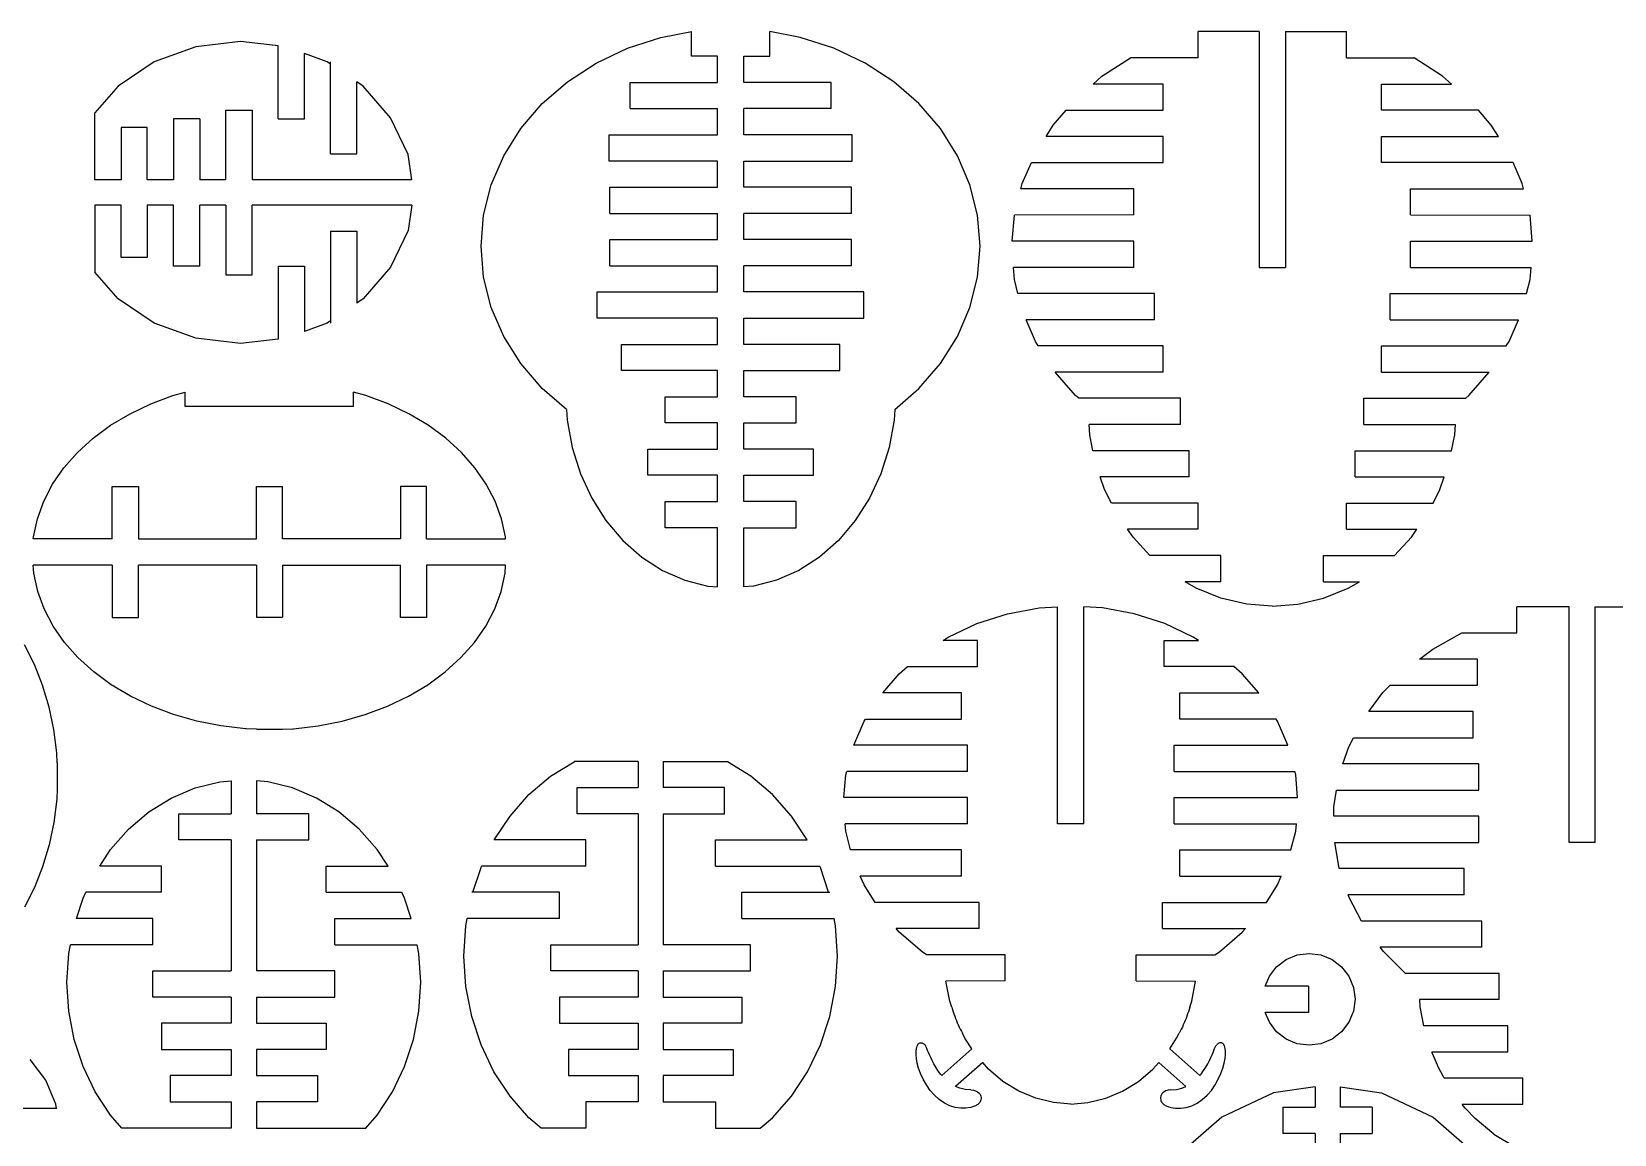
# Model space of a CAD drawing. Header units: inches. Extents: x -293 to 209, y -165 to 155.
# Drawn here: x -117.9 to 63.4, y 28.6 to 154.9 of the extents above; entities that cross this region are included whole.
import ezdxf

# ---------------------------------------------------------------- set-up
doc = ezdxf.new("R2010")
doc.units = ezdxf.units.IN
doc.header["$MEASUREMENT"] = 0

msp = doc.modelspace()

# ---------------------------------------------------------------- linework, layer by layer
for p, q in [((-49.66, 153), (-45.82, 154.24)), ((-45.82, 154.24), (-42.34, 154.9)), ((-42.34, 152.08), (-42.34, 154.9)), ((-33.34, 152.08), (-33.34, 154.9)), ((-29.87, 154.24), (-33.34, 154.9)), ((-26.03, 153), (-29.87, 154.24)), ((15.69, 151.9), (15.69, 154.9)), ((22.69, 154.9), (15.69, 154.9)), ((22.69, 154.9), (22.69, 127.9)), ((25.69, 154.9), (32.69, 154.9)), ((25.69, 154.9), (25.69, 127.9)), ((32.69, 151.9), (32.69, 154.9)), ((-99.09, 153.17), (-103.88, 151.43)), ((-93.96, 153.77), (-99.09, 153.17)), ((-89.65, 153.27), (-93.96, 153.77)), ((-89.65, 144.91), (-89.65, 153.27)), ((-84.04, 151.43), (-86.65, 152.38)), ((-86.65, 144.91), (-86.65, 152.38)), ((-53.25, 151.29), (-49.66, 153)), ((-22.44, 151.29), (-26.03, 153)), ((-103.88, 151.43), (-107.99, 148.65)), ((-83.65, 151.17), (-84.04, 151.43)), ((-83.65, 151.17), (-83.65, 151.43)), ((-83.65, 140.91), (-83.65, 151.17)), ((-56.53, 149.16), (-53.25, 151.29)), ((-39.34, 152.08), (-42.34, 152.08)), ((-39.34, 149.08), (-39.34, 152.08)), ((-36.34, 152.08), (-33.34, 152.08)), ((-36.34, 149.08), (-36.34, 152.08)), ((-19.16, 149.16), (-22.44, 151.29)), ((4.68, 149.78), (7.95, 151.9)), ((15.69, 151.9), (7.95, 151.9)), ((32.69, 151.9), (40.43, 151.9)), ((43.69, 149.78), (40.43, 151.9)), ((-107.99, 148.65), (-110.65, 145.6)), ((-79.93, 148.65), (-80.65, 149.14)), ((-80.65, 140.91), (-80.65, 149.14)), ((-76.78, 145.04), (-79.93, 148.65)), ((-59.42, 146.65), (-56.53, 149.16)), ((-49.34, 149.08), (-39.34, 149.08)), ((-49.34, 146.08), (-49.34, 149.08)), ((-26.34, 149.08), (-36.34, 149.08)), ((-26.34, 146.08), (-26.34, 149.08)), ((-16.27, 146.65), (-19.16, 149.16)), ((3.66, 148.9), (4.68, 149.78)), ((11.69, 148.9), (3.66, 148.9)), ((11.69, 145.9), (11.69, 148.9)), ((36.69, 148.9), (44.71, 148.9)), ((36.69, 145.9), (36.69, 148.9)), ((44.71, 148.9), (43.69, 149.78)), ((-110.65, 137.91), (-110.65, 145.6)), ((-95.65, 137.91), (-95.65, 145.91)), ((-95.65, 145.91), (-92.65, 145.91)), ((-92.65, 145.91), (-92.65, 137.91)), ((-74.79, 140.83), (-76.78, 145.04)), ((-61.87, 143.81), (-59.42, 146.65)), ((-49.34, 146.08), (-39.34, 146.08)), ((-39.34, 143.08), (-39.34, 146.08)), ((-36.34, 143.08), (-36.34, 146.08)), ((-26.34, 146.08), (-36.34, 146.08)), ((-13.82, 143.81), (-16.27, 146.65)), ((-0.9, 144.2), (0.57, 145.9)), ((0.57, 145.9), (11.69, 145.9)), ((47.81, 145.9), (36.69, 145.9)), ((49.27, 144.2), (47.81, 145.9)), ((-104.65, 143.91), (-107.65, 143.91)), ((-107.65, 143.91), (-107.65, 137.91)), ((-104.65, 137.91), (-104.65, 143.91)), ((-98.65, 144.91), (-101.65, 144.91)), ((-101.65, 144.91), (-101.65, 137.91)), ((-98.65, 144.91), (-98.65, 137.91)), ((-89.65, 144.91), (-86.65, 144.91)), ((-63.83, 140.69), (-61.87, 143.81)), ((-11.86, 140.69), (-13.82, 143.81)), ((-1.72, 142.9), (-0.9, 144.2)), ((50.1, 142.9), (49.27, 144.2)), ((-51.74, 143.08), (-39.34, 143.08)), ((-51.74, 140.08), (-51.74, 143.08)), ((-23.94, 143.08), (-36.34, 143.08)), ((-23.94, 140.08), (-23.94, 143.08)), ((11.69, 142.9), (-1.72, 142.9)), ((11.69, 139.9), (11.69, 142.9)), ((36.69, 142.9), (50.1, 142.9)), ((36.69, 139.9), (36.69, 142.9)), ((-83.65, 140.91), (-80.65, 140.91)), ((-74.36, 137.91), (-74.79, 140.83)), ((-65.26, 137.36), (-63.83, 140.69)), ((-39.34, 140.08), (-51.74, 140.08)), ((-39.34, 137.08), (-39.34, 140.08)), ((-36.34, 140.08), (-23.94, 140.08)), ((-36.34, 137.08), (-36.34, 140.08)), ((-10.43, 137.36), (-11.86, 140.69)), ((-4.44, 137.49), (-3.4, 139.9)), ((-3.4, 139.9), (11.69, 139.9)), ((51.78, 139.9), (36.69, 139.9)), ((52.81, 137.49), (51.78, 139.9)), ((-107.65, 137.91), (-110.65, 137.91)), ((-101.65, 137.91), (-104.65, 137.91)), ((-95.65, 137.91), (-98.65, 137.91)), ((-74.36, 137.91), (-92.65, 137.91)), ((-66.13, 133.88), (-65.26, 137.36)), ((-51.69, 137.08), (-39.34, 137.08)), ((-51.69, 134.08), (-51.69, 137.08)), ((-24, 137.08), (-36.34, 137.08)), ((-24, 134.08), (-24, 137.08)), ((-9.56, 133.88), (-10.43, 137.36)), ((-4.59, 136.9), (-4.44, 137.49)), ((8.34, 136.9), (-4.59, 136.9)), ((8.34, 133.9), (8.34, 136.9)), ((40.03, 136.9), (52.96, 136.9)), ((40.03, 133.9), (40.03, 136.9)), ((52.96, 136.9), (52.81, 137.49)), ((-107.65, 135.04), (-110.65, 135.04)), ((-110.65, 135.04), (-110.65, 127.35)), ((-107.65, 129.04), (-107.65, 135.04)), ((-101.65, 135.04), (-104.65, 135.04)), ((-104.65, 135.04), (-104.65, 129.04)), ((-101.65, 128.04), (-101.65, 135.04)), ((-95.65, 135.04), (-98.65, 135.04)), ((-98.65, 128.04), (-98.65, 135.04)), ((-95.65, 135.04), (-95.65, 127.04)), ((-92.65, 127.04), (-92.65, 135.04)), ((-74.36, 135.04), (-92.65, 135.04)), ((-74.36, 135.04), (-74.79, 132.13)), ((-66.43, 130.34), (-66.13, 133.88)), ((-51.69, 134.08), (-39.34, 134.08)), ((-39.34, 131.08), (-39.34, 134.08)), ((-36.34, 131.08), (-36.34, 134.08)), ((-24, 134.08), (-36.34, 134.08)), ((-9.26, 130.34), (-9.56, 133.88)), ((-5.59, 130.9), (-5.34, 133.88)), ((8.34, 133.9), (-5.34, 133.88)), ((40.03, 133.9), (53.72, 133.88)), ((53.97, 130.9), (53.72, 133.88)), ((-83.65, 132.04), (-83.65, 121.79)), ((-83.65, 132.04), (-80.65, 132.04)), ((-80.65, 132.04), (-80.65, 123.81)), ((-74.79, 132.13), (-76.78, 127.91)), ((-51.69, 131.08), (-39.34, 131.08)), ((-51.69, 128.08), (-51.69, 131.08)), ((-24, 131.08), (-36.34, 131.08)), ((-24, 128.08), (-24, 131.08)), ((8.34, 130.9), (-5.59, 130.9)), ((8.34, 127.9), (8.34, 130.9)), ((40.03, 130.9), (53.97, 130.9)), ((40.03, 127.9), (40.03, 130.9)), ((-104.65, 129.04), (-107.65, 129.04)), ((-66.13, 126.79), (-66.43, 130.34)), ((-9.56, 126.79), (-9.26, 130.34)), ((-107.99, 124.3), (-110.65, 127.35)), ((-98.65, 128.04), (-101.65, 128.04)), ((-95.65, 127.04), (-92.65, 127.04)), ((-89.65, 128.04), (-86.65, 128.04)), ((-89.65, 128.04), (-89.65, 119.68)), ((-86.65, 128.04), (-86.65, 120.57)), ((-76.78, 127.91), (-79.93, 124.3)), ((-51.69, 128.08), (-39.34, 128.08)), ((-39.34, 125.08), (-39.34, 128.08)), ((-36.34, 125.08), (-36.34, 128.08)), ((-24, 128.08), (-36.34, 128.08)), ((-5.34, 126.5), (-5.46, 127.9)), ((8.34, 127.9), (-5.46, 127.9)), ((22.69, 127.9), (25.69, 127.9)), ((40.03, 127.9), (53.84, 127.9)), ((53.72, 126.5), (53.84, 127.9)), ((-65.26, 123.32), (-66.13, 126.79)), ((-53.12, 125.08), (-39.34, 125.08)), ((-53.12, 122.08), (-53.12, 125.08)), ((-22.57, 125.08), (-36.34, 125.08)), ((-22.57, 122.08), (-22.57, 125.08)), ((-10.43, 123.32), (-9.56, 126.79)), ((-4.94, 124.9), (-5.34, 126.5)), ((53.32, 124.9), (53.72, 126.5)), ((-103.88, 121.52), (-107.99, 124.3)), ((-79.93, 124.3), (-80.65, 123.81)), ((-63.83, 119.99), (-65.26, 123.32)), ((-11.86, 119.99), (-10.43, 123.32)), ((10.69, 124.9), (-4.94, 124.9)), ((10.69, 121.9), (10.69, 124.9)), ((37.69, 124.9), (53.32, 124.9)), ((37.69, 121.9), (37.69, 124.9)), ((-99.09, 119.78), (-103.88, 121.52)), ((-84.04, 121.52), (-86.65, 120.57)), ((-83.65, 121.79), (-84.04, 121.52)), ((-83.65, 121.79), (-83.65, 121.52)), ((-39.34, 122.08), (-53.12, 122.08)), ((-39.34, 119.08), (-39.34, 122.08)), ((-36.34, 122.08), (-22.57, 122.08)), ((-36.34, 119.08), (-36.34, 122.08)), ((-2.94, 119.42), (-4.01, 121.9)), ((10.69, 121.9), (-4.01, 121.9)), ((37.69, 121.9), (52.39, 121.9)), ((51.32, 119.42), (52.39, 121.9)), ((-93.96, 119.18), (-99.09, 119.78)), ((-89.65, 119.68), (-93.96, 119.18)), ((-61.87, 116.87), (-63.83, 119.99)), ((-13.82, 116.87), (-11.86, 119.99)), ((-50.34, 119.08), (-39.34, 119.08)), ((-50.34, 116.08), (-50.34, 119.08)), ((-25.34, 119.08), (-36.34, 119.08)), ((-25.34, 116.08), (-25.34, 119.08)), ((-2.61, 118.9), (-2.94, 119.42)), ((11.69, 118.9), (-2.61, 118.9)), ((11.69, 115.9), (11.69, 118.9)), ((36.69, 118.9), (50.99, 118.9)), ((36.69, 115.9), (36.69, 118.9)), ((50.99, 118.9), (51.32, 119.42)), ((-59.42, 114.03), (-61.87, 116.87)), ((-39.34, 116.08), (-50.34, 116.08)), ((-39.34, 113.08), (-39.34, 116.08)), ((-36.34, 113.08), (-36.34, 116.08)), ((-36.34, 116.08), (-25.34, 116.08)), ((-16.27, 114.03), (-13.82, 116.87)), ((1.66, 113.21), (-0.66, 115.9)), ((11.69, 115.9), (-0.66, 115.9)), ((36.69, 115.9), (49.03, 115.9)), ((46.71, 113.21), (49.03, 115.9)), ((-104.25, 112.27), (-101.71, 113.22)), ((-101.71, 113.22), (-100.3, 113.62)), ((-100.3, 111.95), (-100.3, 113.62)), ((-79.61, 113.22), (-81.04, 113.62)), ((-81.04, 111.95), (-81.04, 113.62)), ((-77.07, 112.27), (-79.61, 113.22)), ((-56.65, 111.62), (-59.42, 114.03)), ((-45.34, 113.08), (-39.34, 113.08)), ((-45.34, 110.08), (-45.34, 113.08)), ((-30.34, 113.08), (-36.34, 113.08)), ((-30.34, 110.08), (-30.34, 113.08)), ((-19.04, 111.62), (-16.27, 114.03)), ((2.02, 112.9), (1.66, 113.21)), ((13.69, 112.9), (2.02, 112.9)), ((13.69, 109.9), (13.69, 112.9)), ((34.69, 112.9), (46.35, 112.9)), ((34.69, 109.9), (34.69, 112.9)), ((46.35, 112.9), (46.71, 113.21)), ((-108.85, 109.81), (-106.63, 111.13)), ((-106.63, 111.13), (-104.25, 112.27)), ((-81.04, 111.95), (-100.3, 111.95)), ((-74.68, 111.13), (-77.07, 112.27)), ((-72.47, 109.81), (-74.68, 111.13)), ((-56.65, 111.62), (-56.57, 110.38)), ((-19.04, 111.62), (-19.12, 110.38)), ((-110.86, 108.33), (-108.85, 109.81)), ((-70.46, 108.33), (-72.47, 109.81)), ((-56.57, 110.38), (-55.99, 107.25)), ((-39.34, 110.08), (-45.34, 110.08)), ((-39.34, 107.08), (-39.34, 110.08)), ((-36.34, 107.08), (-36.34, 110.08)), ((-36.34, 110.08), (-30.34, 110.08)), ((-19.12, 110.38), (-19.7, 107.25)), ((3.29, 108.72), (3.21, 109.9)), ((13.69, 109.9), (3.21, 109.9)), ((34.69, 109.9), (45.17, 109.9)), ((45.09, 108.72), (45.17, 109.9)), ((-112.65, 106.71), (-110.86, 108.33)), ((-68.67, 106.71), (-70.46, 108.33)), ((-55.99, 107.25), (-55.05, 104.26)), ((-47.34, 107.08), (-39.34, 107.08)), ((-47.34, 104.08), (-47.34, 107.08)), ((-28.34, 107.08), (-36.34, 107.08)), ((-28.34, 104.08), (-28.34, 107.08)), ((-19.7, 107.25), (-20.64, 104.26)), ((3.65, 106.9), (3.29, 108.72)), ((44.72, 106.9), (45.09, 108.72)), ((-114.2, 104.95), (-112.65, 106.71)), ((-67.12, 104.95), (-68.67, 106.71)), ((14.69, 106.9), (3.65, 106.9)), ((14.69, 103.9), (14.69, 106.9)), ((33.69, 106.9), (44.72, 106.9)), ((33.69, 103.9), (33.69, 106.9)), ((-115.49, 103.08), (-114.2, 104.95)), ((-65.83, 103.08), (-67.12, 104.95)), ((-55.05, 104.26), (-53.74, 101.45)), ((-39.34, 104.08), (-47.34, 104.08)), ((-39.34, 101.08), (-39.34, 104.08)), ((-36.34, 101.08), (-36.34, 104.08)), ((-36.34, 104.08), (-28.34, 104.08)), ((-20.64, 104.26), (-21.94, 101.45)), ((4.99, 102.46), (4.49, 103.9)), ((14.69, 103.9), (4.49, 103.9)), ((33.69, 103.9), (43.88, 103.9)), ((43.39, 102.46), (43.88, 103.9)), ((-116.51, 101.13), (-115.49, 103.08)), ((-108.66, 102.8), (-105.66, 102.8)), ((-108.66, 96.8), (-108.66, 102.8)), ((-105.66, 102.8), (-105.66, 96.8)), ((-92.15, 102.8), (-89.17, 102.8)), ((-92.15, 96.8), (-92.15, 102.8)), ((-89.17, 96.8), (-89.17, 102.8)), ((-72.66, 102.8), (-75.66, 102.8)), ((-75.66, 102.8), (-75.66, 96.8)), ((-72.66, 96.8), (-72.66, 102.8)), ((-64.81, 101.13), (-65.83, 103.08)), ((5.78, 100.9), (4.99, 102.46)), ((42.6, 100.9), (43.39, 102.46)), ((-117.24, 99.11), (-116.51, 101.13)), ((-64.08, 99.11), (-64.81, 101.13)), ((-53.74, 101.45), (-52.12, 98.89)), ((-45.34, 101.08), (-39.34, 101.08)), ((-45.34, 98.08), (-45.34, 101.08)), ((-30.34, 101.08), (-36.34, 101.08)), ((-30.34, 98.08), (-30.34, 101.08)), ((-21.94, 101.45), (-23.57, 98.89)), ((15.69, 100.9), (5.78, 100.9)), ((15.69, 97.9), (15.69, 100.9)), ((32.69, 100.9), (42.6, 100.9)), ((32.69, 97.9), (32.69, 100.9)), ((-117.69, 97.04), (-117.24, 99.11)), ((-63.63, 97.04), (-64.08, 99.11)), ((-52.12, 98.89), (-50.2, 96.63)), ((-39.34, 98.08), (-45.34, 98.08)), ((-39.34, 91.29), (-39.34, 98.08)), ((-36.34, 91.29), (-36.34, 98.08)), ((-36.34, 98.08), (-30.34, 98.08)), ((-23.57, 98.89), (-25.49, 96.63)), ((8.25, 96.98), (7.62, 97.9)), ((15.69, 97.9), (7.62, 97.9)), ((32.69, 97.9), (40.76, 97.9)), ((40.12, 96.98), (40.76, 97.9)), ((-117.71, 96.8), (-117.69, 97.04)), ((-108.66, 96.8), (-117.71, 96.8)), ((-105.66, 96.8), (-92.15, 96.8)), ((-75.66, 96.8), (-89.17, 96.8)), ((-72.66, 96.8), (-63.61, 96.8)), ((-63.61, 96.8), (-63.63, 97.04)), ((-50.2, 96.63), (-48.03, 94.71)), ((-25.49, 96.63), (-27.66, 94.71)), ((10.18, 94.9), (8.25, 96.98)), ((38.19, 94.9), (40.12, 96.98)), ((-48.03, 94.71), (-45.65, 93.18)), ((-27.66, 94.71), (-30.04, 93.18)), ((18.31, 94.9), (10.18, 94.9)), ((18.31, 91.9), (18.31, 94.9)), ((30.06, 94.9), (38.19, 94.9)), ((30.06, 91.9), (30.06, 94.9)), ((-117.64, 92.86), (-117.71, 93.8)), ((-108.66, 93.8), (-117.71, 93.8)), ((-117.19, 90.79), (-117.64, 92.86)), ((-108.66, 93.8), (-108.66, 87.8)), ((-92.16, 93.8), (-105.66, 93.8)), ((-105.66, 87.8), (-105.66, 93.8)), ((-92.16, 93.8), (-92.15, 87.82)), ((-89.16, 93.8), (-89.17, 87.82)), ((-89.16, 93.8), (-75.66, 93.8)), ((-75.66, 87.8), (-75.66, 93.8)), ((-72.66, 93.8), (-72.66, 87.8)), ((-63.61, 93.8), (-72.66, 93.8)), ((-64.13, 90.79), (-63.68, 92.86)), ((-63.68, 92.86), (-63.61, 93.8)), ((-45.65, 93.18), (-43.1, 92.06)), ((-30.04, 93.18), (-32.59, 92.06)), ((-116.46, 88.77), (-117.19, 90.79)), ((-64.86, 88.77), (-64.13, 90.79)), ((-43.1, 92.06), (-40.45, 91.38)), ((-40.45, 91.38), (-39.34, 91.29)), ((-35.24, 91.38), (-36.34, 91.29)), ((-32.59, 92.06), (-35.24, 91.38)), ((15.47, 91.15), (14.2, 91.9)), ((18.31, 91.9), (14.2, 91.9)), ((18.31, 90), (15.47, 91.15)), ((30.06, 91.9), (34.17, 91.9)), ((30.06, 90), (32.9, 91.15)), ((32.9, 91.15), (34.17, 91.9)), ((-6.15, 88.22), (-2.5, 88.9)), ((-2.5, 88.9), (-0.39, 89.03)), ((-0.39, 64.17), (-0.39, 89.03)), ((2.61, 64.17), (2.61, 89.03)), ((4.73, 88.9), (2.61, 89.03)), ((8.37, 88.22), (4.73, 88.9)), ((21.27, 89.31), (18.31, 90)), ((24.19, 89.08), (21.27, 89.31)), ((24.19, 89.08), (27.11, 89.31)), ((27.11, 89.31), (30.06, 90)), ((58.18, 89.03), (52.18, 89.03)), ((52.18, 86.03), (52.18, 89.03)), ((58.18, 62.03), (58.18, 89.03)), ((61.18, 62.03), (61.18, 89.03)), ((61.18, 89.03), (67.18, 89.03)), ((-115.43, 86.82), (-116.46, 88.77)), ((-108.66, 87.8), (-105.66, 87.8)), ((-92.15, 87.82), (-89.17, 87.82)), ((-72.66, 87.8), (-75.66, 87.8)), ((-65.89, 86.82), (-64.86, 88.77)), ((-12.91, 85.55), (-9.64, 87.09)), ((-9.64, 87.09), (-6.15, 88.22)), ((11.87, 87.09), (8.37, 88.22)), ((15.14, 85.55), (11.87, 87.09)), ((-114.14, 84.95), (-115.43, 86.82)), ((-67.18, 84.95), (-65.89, 86.82)), ((-13.5, 85.17), (-12.91, 85.55)), ((15.73, 85.17), (15.14, 85.55)), ((42.58, 84.18), (45.91, 86.03)), ((45.91, 86.03), (52.18, 86.03)), ((-117.58, 82.41), (-118.72, 84.65)), ((-112.59, 83.2), (-114.14, 84.95)), ((-68.73, 83.2), (-67.18, 84.95)), ((-9.58, 85.17), (-13.5, 85.17)), ((-9.58, 82.17), (-9.58, 85.17)), ((11.8, 85.17), (15.73, 85.17)), ((11.8, 82.17), (11.8, 85.17)), ((41.06, 83.03), (42.58, 84.18)), ((-116.64, 80.03), (-117.58, 82.41)), ((-110.79, 81.57), (-112.59, 83.2)), ((-108.78, 80.09), (-110.79, 81.57)), ((-72.54, 80.09), (-70.52, 81.57)), ((-70.52, 81.57), (-68.73, 83.2)), ((-18.54, 81.34), (-17.58, 82.17)), ((-17.58, 82.17), (-9.58, 82.17)), ((19.8, 82.17), (11.8, 82.17)), ((20.76, 81.34), (19.8, 82.17)), ((47.68, 83.03), (41.06, 83.03)), ((47.68, 80.03), (47.68, 83.03)), ((-115.89, 77.53), (-116.64, 80.03)), ((-106.56, 78.77), (-108.78, 80.09)), ((-74.75, 78.77), (-72.54, 80.09)), ((-20.42, 79.17), (-18.54, 81.34)), ((22.64, 79.17), (20.76, 81.34)), ((36.84, 79.19), (37.68, 80.03)), ((37.68, 80.03), (47.68, 80.03)), ((-104.17, 77.63), (-106.56, 78.77)), ((-77.14, 77.63), (-74.75, 78.77)), ((-11.39, 79.17), (-20.42, 79.17)), ((-11.39, 76.17), (-11.39, 79.17)), ((13.61, 79.17), (22.64, 79.17)), ((13.61, 76.17), (13.61, 79.17)), ((35.24, 77.03), (36.84, 79.19)), ((-115.35, 74.95), (-115.89, 77.53)), ((-101.64, 76.68), (-104.17, 77.63)), ((-98.97, 75.93), (-101.64, 76.68)), ((-82.34, 75.93), (-79.68, 76.68)), ((-79.68, 76.68), (-77.14, 77.63)), ((-22.56, 75.93), (-22.41, 76.17)), ((-22.41, 76.17), (-11.39, 76.17)), ((24.63, 76.17), (13.61, 76.17)), ((24.78, 75.93), (24.63, 76.17)), ((47.18, 77.03), (35.24, 77.03)), ((47.18, 74.03), (47.18, 77.03)), ((-115.02, 72.31), (-115.35, 74.95)), ((-96.22, 75.39), (-98.97, 75.93)), ((-93.41, 75.06), (-96.22, 75.39)), ((-93.33, 75.06), (-93.41, 75.06)), ((-92.16, 75.01), (-93.33, 75.06)), ((-92.16, 75.01), (-89.16, 75.01)), ((-89.16, 75.01), (-87.99, 75.06)), ((-87.99, 75.06), (-87.91, 75.06)), ((-87.91, 75.06), (-85.1, 75.39)), ((-85.1, 75.39), (-82.34, 75.93)), ((-23.75, 73.17), (-22.56, 75.93)), ((25.98, 73.17), (24.78, 75.93)), ((-10.73, 73.17), (-23.75, 73.17)), ((-10.73, 70.17), (-10.73, 73.17)), ((12.96, 73.17), (25.98, 73.17)), ((12.96, 70.17), (12.96, 73.17)), ((32.29, 71.03), (32.95, 73)), ((32.95, 73), (33.49, 74.03)), ((33.49, 74.03), (47.18, 74.03)), ((-114.97, 71.14), (-115.02, 72.31)), ((-114.97, 71.14), (-114.97, 68.14)), ((-58.48, 69.61), (-55.78, 71.28)), ((-55.78, 71.28), (-55.69, 71.32)), ((-55.69, 71.32), (-55.78, 71.32)), ((-48.43, 71.32), (-55.69, 71.32)), ((-48.43, 71.32), (-48.43, 68.32)), ((-45.56, 71.32), (-45.56, 68.32)), ((-45.56, 71.32), (-38.3, 71.32)), ((-38.21, 71.28), (-38.3, 71.32)), ((-38.3, 71.32), (-38.21, 71.32)), ((-35.52, 69.61), (-38.21, 71.28)), ((47.83, 71.03), (32.29, 71.03)), ((47.83, 68.03), (47.83, 71.03)), ((-99.18, 68.28), (-96.33, 68.98)), ((-96.33, 68.98), (-95.03, 69.09)), ((-95.03, 69.09), (-95.03, 65.32)), ((-90.86, 68.98), (-92.16, 69.09)), ((-92.16, 69.09), (-92.16, 65.32)), ((-88.01, 68.28), (-90.86, 68.98)), ((-60.94, 67.51), (-58.48, 69.61)), ((-33.05, 67.51), (-35.52, 69.61)), ((-24.87, 67.17), (-24.65, 69.77)), ((-24.65, 69.77), (-24.55, 70.17)), ((-10.73, 70.17), (-24.55, 70.17)), ((12.96, 70.17), (26.78, 70.17)), ((26.88, 69.77), (26.78, 70.17)), ((27.09, 67.17), (26.88, 69.77)), ((-114.97, 68.14), (-115.02, 66.97)), ((-104.47, 65.53), (-101.91, 67.12)), ((-101.91, 67.12), (-99.18, 68.28)), ((-85.28, 67.12), (-88.01, 68.28)), ((-82.72, 65.53), (-85.28, 67.12)), ((-63.11, 65.04), (-60.94, 67.51)), ((-55.43, 65.32), (-55.43, 68.32)), ((-55.43, 68.32), (-48.43, 68.32)), ((-38.56, 68.32), (-45.56, 68.32)), ((-38.56, 65.32), (-38.56, 68.32)), ((-30.88, 65.04), (-33.05, 67.51)), ((-10.73, 67.17), (-24.87, 67.17)), ((-10.73, 64.17), (-10.73, 67.17)), ((12.96, 67.17), (27.09, 67.17)), ((12.96, 64.17), (12.96, 67.17)), ((31.24, 66.12), (31.55, 68.03)), ((31.55, 68.03), (47.83, 68.03)), ((-115.02, 66.97), (-115.35, 64.33)), ((-106.8, 63.55), (-104.47, 65.53)), ((-101.03, 62.32), (-101.03, 65.32)), ((-101.03, 65.32), (-95.03, 65.32)), ((-86.16, 65.32), (-92.16, 65.32)), ((-86.16, 62.32), (-86.16, 65.32)), ((-80.39, 63.55), (-82.72, 65.53)), ((-48.43, 65.32), (-55.43, 65.32)), ((-48.43, 65.32), (-48.43, 50.32)), ((-45.56, 65.32), (-38.56, 65.32)), ((-45.56, 65.32), (-45.56, 50.32)), ((31.24, 65.03), (31.24, 66.12)), ((-115.35, 64.33), (-115.89, 61.74)), ((-108.86, 61.21), (-106.8, 63.55)), ((-78.33, 61.21), (-80.39, 63.55)), ((-64.91, 62.32), (-63.11, 65.04)), ((-29.08, 62.32), (-30.88, 65.04)), ((-24.65, 63.34), (-24.72, 64.17)), ((-10.73, 64.17), (-24.72, 64.17)), ((2.61, 64.17), (-0.39, 64.17)), ((12.96, 64.17), (26.95, 64.17)), ((26.88, 63.34), (26.95, 64.17)), ((47.83, 65.03), (31.24, 65.03)), ((47.83, 62.03), (47.83, 65.03)), ((-115.89, 61.74), (-116.64, 59.25)), ((-95.03, 62.32), (-101.03, 62.32)), ((-95.03, 62.32), (-95.03, 47.32)), ((-92.16, 62.32), (-86.16, 62.32)), ((-92.16, 62.32), (-92.16, 47.32)), ((-54.43, 62.32), (-64.91, 62.32)), ((-54.43, 59.32), (-54.43, 62.32)), ((-39.56, 59.32), (-39.56, 62.32)), ((-39.56, 62.32), (-29.08, 62.32)), ((-24.11, 61.17), (-24.65, 63.34)), ((26.33, 61.17), (26.88, 63.34)), ((31.84, 59.1), (31.34, 62.03)), ((31.34, 62.03), (47.83, 62.03)), ((61.18, 62.03), (58.18, 62.03)), ((-110.1, 59.32), (-108.86, 61.21)), ((-77.08, 59.32), (-78.33, 61.21)), ((-11.39, 61.17), (-24.11, 61.17)), ((-11.39, 58.17), (-11.39, 61.17)), ((13.61, 61.17), (26.33, 61.17)), ((13.61, 58.17), (13.61, 61.17)), ((-116.64, 59.25), (-117.58, 56.87)), ((-103.03, 59.32), (-110.1, 59.32)), ((-103.03, 56.32), (-103.03, 59.32)), ((-84.16, 56.32), (-84.16, 59.32)), ((-84.16, 59.32), (-77.08, 59.32)), ((-67.37, 56.32), (-66.43, 59.18)), ((-66.43, 59.18), (-66.36, 59.32)), ((-54.43, 59.32), (-66.36, 59.32)), ((-39.56, 59.32), (-27.63, 59.32)), ((-27.56, 59.18), (-27.63, 59.32)), ((-26.63, 56.32), (-27.56, 59.18)), ((-22.56, 57.17), (-22.99, 58.17)), ((-11.39, 58.17), (-22.99, 58.17)), ((13.61, 58.17), (25.21, 58.17)), ((24.78, 57.17), (25.21, 58.17)), ((31.86, 59.03), (31.84, 59.1)), ((46.18, 59.03), (31.86, 59.03)), ((46.18, 56.03), (46.18, 59.03)), ((-117.58, 56.87), (-118.72, 54.62)), ((-112, 55.65), (-111.68, 56.32)), ((-103.03, 56.32), (-111.68, 56.32)), ((-84.16, 56.32), (-75.51, 56.32)), ((-75.18, 55.65), (-75.51, 56.32)), ((-67.37, 56.32), (-67.5, 56.32)), ((-57.43, 56.32), (-67.37, 56.32)), ((-57.43, 53.32), (-57.43, 56.32)), ((-36.56, 53.32), (-36.56, 56.32)), ((-36.56, 56.32), (-26.63, 56.32)), ((-26.63, 56.32), (-26.49, 56.32)), ((-21.29, 55.17), (-22.56, 57.17)), ((23.52, 55.17), (24.78, 57.17)), ((-112.77, 53.32), (-112, 55.65)), ((-74.42, 53.32), (-75.18, 55.65)), ((-9.39, 55.17), (-21.29, 55.17)), ((-9.39, 52.17), (-9.39, 55.17)), ((11.61, 55.17), (23.52, 55.17)), ((11.61, 52.17), (11.61, 55.17)), ((32.99, 55.71), (32.88, 56.03)), ((46.18, 56.03), (32.88, 56.03)), ((34.42, 53.03), (32.99, 55.71)), ((-104.03, 53.32), (-112.77, 53.32)), ((-104.03, 50.32), (-104.03, 53.32)), ((-83.16, 50.32), (-83.16, 53.32)), ((-83.16, 53.32), (-74.42, 53.32)), ((-68.16, 52.49), (-68, 53.32)), ((-57.43, 53.32), (-68, 53.32)), ((-36.56, 53.32), (-25.99, 53.32)), ((-25.84, 52.49), (-25.99, 53.32)), ((48.18, 53.03), (34.42, 53.03)), ((48.18, 50.03), (48.18, 53.03)), ((-68.38, 49.01), (-68.16, 52.49)), ((-25.62, 49.01), (-25.84, 52.49)), ((-18.54, 51.76), (-18.88, 52.17)), ((-9.39, 52.17), (-18.88, 52.17)), ((-15.9, 49.49), (-18.54, 51.76)), ((11.61, 52.17), (21.11, 52.17)), ((18.13, 49.49), (20.76, 51.76)), ((20.76, 51.76), (21.11, 52.17)), ((-113.85, 46.01), (-113.64, 49.31)), ((-113.64, 49.31), (-113.45, 50.32)), ((-104.03, 50.32), (-113.45, 50.32)), ((-83.16, 50.32), (-73.74, 50.32)), ((-73.55, 49.31), (-73.74, 50.32)), ((-73.34, 46.01), (-73.55, 49.31)), ((-68.16, 45.52), (-68.38, 49.01)), ((-58.43, 47.32), (-58.43, 50.32)), ((-58.43, 50.32), (-48.43, 50.32)), ((-35.56, 50.32), (-45.56, 50.32)), ((-35.56, 47.32), (-35.56, 50.32)), ((-25.84, 45.52), (-25.62, 49.01)), ((-15.4, 49.17), (-15.9, 49.49)), ((-6.39, 49.17), (-15.4, 49.17)), ((-6.39, 46.17), (-6.39, 49.17)), ((8.61, 49.17), (17.63, 49.17)), ((8.61, 46.17), (8.61, 49.17)), ((17.63, 49.17), (18.13, 49.49)), ((25.78, 48.62), (27.05, 49.15)), ((27.05, 49.15), (28.41, 49.33)), ((28.41, 49.33), (29.77, 49.15)), ((29.77, 49.15), (31.04, 48.62)), ((36.91, 49.54), (36.55, 50.03)), ((48.18, 50.03), (36.55, 50.03)), ((39.44, 47.03), (36.91, 49.54)), ((-104.03, 44.32), (-104.03, 47.32)), ((-104.03, 47.32), (-95.03, 47.32)), ((-83.16, 47.32), (-92.16, 47.32)), ((-83.16, 44.32), (-83.16, 47.32)), ((-48.43, 47.32), (-58.43, 47.32)), ((-48.43, 47.32), (-48.43, 44.32)), ((-45.56, 47.32), (-45.56, 44.32)), ((-45.56, 47.32), (-35.56, 47.32)), ((23.86, 46.7), (24.69, 47.79)), ((24.69, 47.79), (25.78, 48.62)), ((31.04, 48.62), (32.13, 47.79)), ((32.13, 47.79), (32.97, 46.7)), ((-113.64, 42.71), (-113.85, 46.01)), ((-73.55, 42.71), (-73.34, 46.01)), ((-67.5, 42.11), (-68.16, 45.52)), ((-26.49, 42.11), (-25.84, 45.52)), ((-6.39, 46.17), (-13.18, 46.16)), ((-12.74, 43.87), (-13.18, 46.16)), ((8.61, 46.17), (15.4, 46.16)), ((14.96, 43.87), (15.4, 46.16)), ((23.39, 45.57), (23.86, 46.7)), ((28.35, 45.57), (23.39, 45.57)), ((28.35, 45.57), (28.35, 42.57)), ((32.97, 46.7), (33.49, 45.43)), ((33.49, 45.43), (33.67, 44.07)), ((50.18, 47.03), (39.44, 47.03)), ((50.18, 44.03), (50.18, 47.03)), ((-95.03, 44.32), (-104.03, 44.32)), ((-95.03, 44.32), (-95.03, 41.32)), ((-92.16, 44.32), (-92.16, 41.32)), ((-92.16, 44.32), (-83.16, 44.32)), ((-48.43, 44.32), (-57.43, 44.32)), ((-57.43, 44.32), (-57.43, 41.32)), ((-45.56, 44.32), (-36.56, 44.32)), ((-36.56, 44.32), (-36.56, 41.32)), ((-12.51, 43.17), (-12.74, 43.87)), ((14.73, 43.17), (14.96, 43.87)), ((33.67, 44.07), (33.49, 42.7)), ((41.04, 44.03), (41.09, 43.2)), ((50.18, 44.03), (41.04, 44.03)), ((-113.02, 39.47), (-113.64, 42.71)), ((-74.17, 39.47), (-73.55, 42.71)), ((-66.43, 38.84), (-67.5, 42.11)), ((-27.56, 38.84), (-26.49, 42.11)), ((-12.51, 43.17), (-12.43, 42.91)), ((-12.43, 42.91), (-12.35, 42.65)), ((-12.35, 42.65), (-12.27, 42.39)), ((-12.27, 42.39), (-12.18, 42.13)), ((-12.18, 42.13), (-12.09, 41.88)), ((-12.09, 41.88), (-11.99, 41.63)), ((14.31, 41.88), (14.21, 41.63)), ((14.41, 42.13), (14.31, 41.88)), ((14.5, 42.39), (14.41, 42.13)), ((14.58, 42.65), (14.5, 42.39)), ((14.66, 42.91), (14.58, 42.65)), ((14.73, 43.17), (14.66, 42.91)), ((23.86, 41.44), (23.39, 42.57)), ((28.35, 42.57), (23.39, 42.57)), ((33.49, 42.7), (32.97, 41.44)), ((41.09, 43.2), (41.52, 41.03)), ((-95.03, 41.32), (-103.03, 41.32)), ((-103.03, 41.32), (-103.03, 38.32)), ((-92.16, 41.32), (-84.16, 41.32)), ((-84.16, 41.32), (-84.16, 38.32)), ((-57.43, 41.32), (-48.43, 41.32)), ((-48.43, 41.32), (-48.43, 38.32)), ((-45.56, 41.32), (-45.56, 38.32)), ((-36.56, 41.32), (-45.56, 41.32)), ((-11.99, 41.63), (-11.88, 41.38)), ((-11.88, 41.38), (-11.77, 41.13)), ((-11.77, 41.13), (-11.66, 40.89)), ((-11.66, 40.89), (-11.54, 40.64)), ((-11.54, 40.64), (-11.41, 40.4)), ((-11.41, 40.4), (-11.28, 40.17)), ((-11.02, 39.61), (-11.28, 40.17)), ((13.24, 39.61), (13.51, 40.17)), ((13.64, 40.4), (13.51, 40.17)), ((13.77, 40.64), (13.64, 40.4)), ((13.89, 40.89), (13.77, 40.64)), ((14, 41.13), (13.89, 40.89)), ((14.11, 41.38), (14, 41.13)), ((14.21, 41.63), (14.11, 41.38)), ((24.69, 40.35), (23.86, 41.44)), ((25.78, 39.51), (24.69, 40.35)), ((32.13, 40.35), (31.04, 39.51)), ((32.97, 41.44), (32.13, 40.35)), ((51.18, 41.03), (41.52, 41.03)), ((51.18, 38.03), (51.18, 41.03)), ((-112, 36.37), (-113.02, 39.47)), ((-103.03, 38.32), (-95.03, 38.32)), ((-95.03, 38.32), (-95.03, 35.32)), ((-92.16, 38.32), (-92.16, 35.32)), ((-84.16, 38.32), (-92.16, 38.32)), ((-75.18, 36.37), (-74.17, 39.47)), ((-64.96, 35.77), (-66.43, 38.84)), ((-48.43, 38.32), (-56.43, 38.32)), ((-56.43, 38.32), (-56.43, 35.32)), ((-45.56, 38.32), (-37.56, 38.32)), ((-37.56, 38.32), (-37.56, 35.32)), ((-29.04, 35.77), (-27.56, 38.84)), ((-16.61, 38.12), (-16.57, 38.41)), ((-16.61, 37.75), (-16.61, 38.12)), ((-16.57, 38.41), (-16.52, 38.62)), ((-16.52, 38.62), (-16.45, 38.79)), ((-16.45, 38.79), (-16.41, 38.88)), ((-16.41, 38.88), (-16.35, 38.95)), ((-16.35, 38.95), (-16.3, 39)), ((-16.3, 39), (-16.24, 39.04)), ((-16.24, 39.04), (-16.17, 39.07)), ((-16.17, 39.07), (-16.11, 39.09)), ((-16.11, 39.09), (-16.04, 39.09)), ((-16.04, 39.09), (-15.98, 39.09)), ((-15.98, 39.09), (-15.91, 39.07)), ((-15.91, 39.07), (-15.85, 39.05)), ((-15.85, 39.05), (-15.78, 39.02)), ((-15.78, 39.02), (-15.73, 38.98)), ((-15.73, 38.98), (-15.67, 38.94)), ((-15.67, 38.94), (-15.62, 38.89)), ((-15.56, 38.83), (-15.62, 38.89)), ((-15.5, 38.73), (-15.56, 38.83)), ((-15.43, 38.6), (-15.5, 38.73)), ((-15.36, 38.43), (-15.43, 38.6)), ((-15.28, 38.22), (-15.36, 38.43)), ((-15.18, 37.98), (-15.28, 38.22)), ((-13.67, 35.34), (-10.21, 38.4)), ((-10.21, 38.4), (-11.02, 39.61)), ((12.44, 38.4), (13.24, 39.61)), ((12.44, 38.4), (15.89, 35.34)), ((17.41, 37.98), (17.51, 38.22)), ((17.51, 38.22), (17.59, 38.43)), ((17.59, 38.43), (17.66, 38.6)), ((17.66, 38.6), (17.72, 38.73)), ((17.72, 38.73), (17.79, 38.83)), ((17.79, 38.83), (17.85, 38.89)), ((17.9, 38.94), (17.85, 38.89)), ((17.95, 38.98), (17.9, 38.94)), ((18.01, 39.02), (17.95, 38.98)), ((18.07, 39.05), (18.01, 39.02)), ((18.14, 39.07), (18.07, 39.05)), ((18.2, 39.09), (18.14, 39.07)), ((18.27, 39.09), (18.2, 39.09)), ((18.33, 39.09), (18.27, 39.09)), ((18.4, 39.07), (18.33, 39.09)), ((18.46, 39.04), (18.4, 39.07)), ((18.52, 39), (18.46, 39.04)), ((18.58, 38.95), (18.52, 39)), ((18.63, 38.88), (18.58, 38.95)), ((18.68, 38.79), (18.63, 38.88)), ((18.74, 38.62), (18.68, 38.79)), ((18.8, 38.41), (18.74, 38.62)), ((18.83, 38.12), (18.8, 38.41)), ((18.84, 37.75), (18.83, 38.12)), ((27.05, 38.98), (25.78, 39.51)), ((28.41, 38.81), (27.05, 38.98)), ((29.77, 38.98), (28.41, 38.81)), ((31.04, 39.51), (29.77, 38.98)), ((-116.26, 34.81), (-118.08, 37.19)), ((-110.61, 33.46), (-112, 36.37)), ((-76.58, 33.46), (-75.18, 36.37)), ((-16.57, 37.29), (-16.61, 37.75)), ((-16.47, 36.77), (-16.57, 37.29)), ((-16.31, 36.19), (-16.47, 36.77)), ((-15.07, 37.7), (-15.18, 37.98)), ((-14.93, 37.39), (-15.07, 37.7)), ((-14.77, 37.04), (-14.93, 37.39)), ((-14.58, 36.68), (-14.77, 37.04)), ((-14.36, 36.29), (-14.58, 36.68)), ((-14.1, 35.9), (-14.36, 36.29)), ((-8.97, 36.83), (-12.07, 34.09)), ((-8.31, 36.08), (-8.97, 36.83)), ((10.53, 36.08), (11.2, 36.83)), ((11.2, 36.83), (14.29, 34.09)), ((16.33, 35.9), (16.59, 36.29)), ((16.59, 36.29), (16.81, 36.68)), ((16.81, 36.68), (17, 37.04)), ((17, 37.04), (17.16, 37.39)), ((17.16, 37.39), (17.3, 37.7)), ((17.3, 37.7), (17.41, 37.98)), ((18.53, 36.19), (18.69, 36.77)), ((18.69, 36.77), (18.79, 37.29)), ((18.79, 37.29), (18.84, 37.75)), ((42.54, 37.86), (42.47, 38.03)), ((51.18, 38.03), (42.47, 38.03)), ((42.76, 37.31), (42.54, 37.86)), ((42.99, 36.78), (42.76, 37.31)), ((43.23, 36.26), (42.99, 36.78)), ((43.48, 35.75), (43.23, 36.26)), ((-115.11, 32.04), (-116.26, 34.81)), ((-95.03, 35.32), (-102.03, 35.32)), ((-102.03, 35.32), (-102.03, 32.32)), ((-92.16, 35.32), (-85.16, 35.32)), ((-85.16, 35.32), (-85.16, 32.32)), ((-63.11, 32.97), (-64.96, 35.77)), ((-56.43, 35.32), (-48.43, 35.32)), ((-48.43, 35.32), (-48.43, 32.32)), ((-45.56, 35.32), (-45.56, 32.32)), ((-37.56, 35.32), (-45.56, 35.32)), ((-30.88, 32.97), (-29.04, 35.77)), ((-16.08, 35.56), (-16.31, 36.19)), ((-15.79, 34.91), (-16.08, 35.56)), ((-15.42, 34.26), (-15.79, 34.91)), ((-13.81, 35.5), (-14.1, 35.9)), ((-13.67, 35.34), (-13.81, 35.5)), ((-6.65, 34.67), (-8.31, 36.08)), ((-4.83, 33.55), (-6.65, 34.67)), ((7.05, 33.55), (8.87, 34.67)), ((8.87, 34.67), (10.53, 36.08)), ((15.89, 35.34), (16.03, 35.5)), ((16.03, 35.5), (16.33, 35.9)), ((17.65, 34.26), (18.01, 34.91)), ((18.01, 34.91), (18.31, 35.56)), ((18.31, 35.56), (18.53, 36.19)), ((43.75, 35.25), (43.48, 35.75)), ((43.87, 35.03), (43.75, 35.25)), ((52.88, 35.03), (43.87, 35.03)), ((52.88, 32.03), (52.88, 35.03)), ((-108.86, 30.81), (-110.61, 33.46)), ((-78.33, 30.81), (-76.58, 33.46)), ((-60.94, 30.5), (-63.11, 32.97)), ((-33.05, 30.5), (-30.88, 32.97)), ((-14.99, 33.64), (-15.42, 34.26)), ((-14.5, 33.07), (-14.99, 33.64)), ((-13.95, 32.58), (-14.5, 33.07)), ((-11.61, 33.89), (-12.07, 34.09)), ((-11, 33.74), (-11.61, 33.89)), ((-10.34, 33.69), (-11, 33.74)), ((-10.34, 33.69), (-10.03, 33.65)), ((-10.03, 33.65), (-9.78, 33.57)), ((-9.78, 33.57), (-9.58, 33.48)), ((-9.58, 33.48), (-9.43, 33.36)), ((-9.43, 33.36), (-9.31, 33.23)), ((-9.31, 33.23), (-9.23, 33.1)), ((-9.23, 33.1), (-9.18, 32.96)), ((-9.18, 32.96), (-9.16, 32.82)), ((-9.16, 32.69), (-9.18, 32.56)), ((-9.16, 32.82), (-9.16, 32.69)), ((-2.88, 32.73), (-4.83, 33.55)), ((-0.85, 32.23), (-2.88, 32.73)), ((3.08, 32.23), (5.11, 32.73)), ((5.11, 32.73), (7.05, 33.55)), ((11.41, 32.96), (11.39, 32.82)), ((11.39, 32.82), (11.39, 32.69)), ((11.39, 32.69), (11.41, 32.56)), ((11.46, 33.1), (11.41, 32.96)), ((11.54, 33.23), (11.46, 33.1)), ((11.65, 33.36), (11.54, 33.23)), ((11.81, 33.48), (11.65, 33.36)), ((12.01, 33.57), (11.81, 33.48)), ((12.26, 33.65), (12.01, 33.57)), ((12.56, 33.69), (12.26, 33.65)), ((12.56, 33.69), (13.23, 33.74)), ((13.23, 33.74), (13.83, 33.89)), ((13.83, 33.89), (14.29, 34.09)), ((16.18, 32.58), (16.72, 33.07)), ((16.72, 33.07), (17.22, 33.64)), ((17.22, 33.64), (17.65, 34.26)), ((24.34, 33.34), (18.42, 30.55)), ((29.09, 34.05), (24.34, 33.34)), ((29.09, 34.05), (29.09, 31.71)), ((31.95, 34.05), (36.7, 33.34)), ((31.95, 34.05), (31.95, 31.71)), ((36.7, 33.34), (42.62, 30.55)), ((-115.05, 31.56), (-122.35, 31.56)), ((-115.05, 31.56), (-115.11, 32.04)), ((-102.03, 32.32), (-95.03, 32.32)), ((-95.03, 32.32), (-95.03, 29.32)), ((-92.16, 32.32), (-92.16, 29.32)), ((-85.16, 32.32), (-92.16, 32.32)), ((-48.43, 32.32), (-54.43, 32.32)), ((-54.43, 32.32), (-54.43, 29.32)), ((-45.56, 32.32), (-39.56, 32.32)), ((-39.56, 32.32), (-39.56, 29.32)), ((-13.36, 32.17), (-13.95, 32.58)), ((-12.74, 31.86), (-13.36, 32.17)), ((-12.11, 31.67), (-12.74, 31.86)), ((-11.48, 31.58), (-12.11, 31.67)), ((-10.89, 31.6), (-11.48, 31.58)), ((-10.35, 31.69), (-10.89, 31.6)), ((-9.9, 31.84), (-10.35, 31.69)), ((-9.81, 31.88), (-9.9, 31.84)), ((-9.72, 31.92), (-9.81, 31.88)), ((-9.63, 31.97), (-9.72, 31.92)), ((-9.55, 32.02), (-9.63, 31.97)), ((-9.47, 32.09), (-9.55, 32.02)), ((-9.39, 32.16), (-9.47, 32.09)), ((-9.32, 32.24), (-9.39, 32.16)), ((-9.26, 32.34), (-9.32, 32.24)), ((-9.21, 32.44), (-9.26, 32.34)), ((-9.18, 32.56), (-9.21, 32.44)), ((1.11, 32.07), (-0.85, 32.23)), ((1.11, 32.07), (3.08, 32.23)), ((11.41, 32.56), (11.44, 32.44)), ((11.44, 32.44), (11.49, 32.34)), ((11.49, 32.34), (11.55, 32.24)), ((11.55, 32.24), (11.62, 32.16)), ((11.62, 32.16), (11.69, 32.09)), ((11.69, 32.09), (11.77, 32.02)), ((11.77, 32.02), (11.86, 31.97)), ((11.86, 31.97), (11.94, 31.92)), ((11.94, 31.92), (12.03, 31.88)), ((12.03, 31.88), (12.12, 31.84)), ((12.12, 31.84), (12.57, 31.69)), ((12.57, 31.69), (13.11, 31.6)), ((13.11, 31.6), (13.71, 31.58)), ((13.71, 31.58), (14.33, 31.67)), ((14.33, 31.67), (14.97, 31.86)), ((14.97, 31.86), (15.59, 32.17)), ((15.59, 32.17), (16.18, 32.58)), ((25.4, 31.71), (25.4, 28.71)), ((25.4, 31.71), (29.09, 31.71)), ((35.64, 31.71), (31.95, 31.71)), ((35.64, 31.71), (35.64, 28.71)), ((46.28, 31.61), (45.92, 32.03)), ((52.88, 32.03), (45.92, 32.03)), ((46.65, 31.2), (46.28, 31.61)), ((47.03, 30.8), (46.65, 31.2)), ((-107.55, 29.32), (-108.86, 30.81)), ((-95.03, 29.32), (-107.55, 29.32)), ((-92.16, 29.32), (-79.64, 29.32)), ((-79.64, 29.32), (-78.33, 30.81)), ((-59.55, 29.32), (-60.94, 30.5)), ((-54.43, 29.32), (-59.55, 29.32)), ((-39.56, 29.32), (-34.45, 29.32)), ((-34.45, 29.32), (-33.05, 30.5)), ((18.42, 30.55), (13.34, 26.12)), ((42.62, 30.55), (47.7, 26.12)), ((47.42, 30.42), (47.03, 30.8)), ((49.57, 28.63), (47.42, 30.42)), ((29.09, 28.71), (25.4, 28.71)), ((29.09, 28.71), (29.09, 25.71)), ((31.95, 28.71), (35.64, 28.71)), ((31.95, 28.71), (31.95, 25.71)), ((49.57, 28.63), (51.94, 27.21))]:
    msp.add_line(p, q)

doc.saveas('drawing.dxf')
